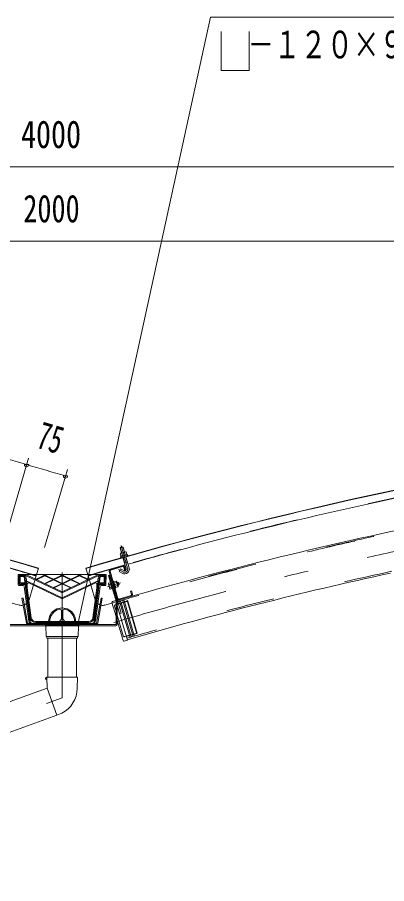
# Model space of a CAD drawing. Units: millimetres, scale not verified. Extents: x -32274 to 32279, y -14169 to 14171.
# Drawn here: x 22508 to 24945, y 5439 to 11154 of the extents above; entities that cross this region are included whole.
import ezdxf
from ezdxf.enums import TextEntityAlignment as Align

# ---------------------------------------------------------------- set-up
doc = ezdxf.new("R2010")
doc.units = ezdxf.units.MM
doc.header["$LTSCALE"] = 80
doc.linetypes.add('USER2', pattern=[10, 4, -6])
doc.linetypes.add('USER3', pattern=[24, 12, -5, 2, -5])
for name, color, linetype, lineweight in [('0-6_2-0BOLD', 7, 'Continuous', 18), ('0-7_2-1HIDDEN', 3, 'USER3', 18), ('0-8_2-2CENTER', 3, 'USER2', 18), ('0-9_2-4THIN', 4, 'Continuous', 18), ('0-A_2-5DIM', 3, 'Continuous', 18), ('0-B_2-6HATCH', 2, 'Continuous', 18)]:
    doc.layers.add(name, color=color, linetype=linetype, lineweight=lineweight)
doc.styles.add('ＭＳ ゴシック', font='')
doc.styles.get('ＭＳ ゴシック').set_extended_font_data('MS Gothic')

msp = doc.modelspace()

# ---------------------------------------------------------------- linework, layer by layer
at = {"layer": '0-6_2-0BOLD'}
for p, q in [((23206.25, 7659.46), (23186.08, 7653.62)), ((23196.67, 7618.46), (23201.05, 7603.3)), ((23220.46, 7608.92), (23216.08, 7624.08)), ((23204.66, 7589.41), (23225.75, 7516.55)), ((23214.39, 7555.78), (23234.56, 7561.62)), ((23245.92, 7522.39), (23224.83, 7595.24)), ((22646.49, 7520.17), (22634.44, 7479.36)), ((22972.52, 7479.36), (22960.47, 7520.17)), ((23193.88, 7223.75), (23114.29, 7498.77)), ((23119.68, 7500.32), (23171.82, 7320.11)), ((23121.94, 7512.64), (23201.29, 7535.6)), ((23202.84, 7530.22), (23123.5, 7507.26)), ((23215.16, 7527.95), (23221.77, 7505.09)), ((22512.25, 7475.75), (22514.2, 7409.25)), ((23091.22, 7479.36), (22515.75, 7479.36)), ((22521, 7416.25), (22519.46, 7468.75)), ((22521.73, 7426.85), (22521.73, 7461.85)), ((22526.98, 7461.85), (22526.98, 7426.85)), ((22549.08, 7470.6), (22530.48, 7470.6)), ((22530.48, 7465.36), (22549.08, 7465.36)), ((22552.55, 7462.32), (22557.22, 7427.32)), ((22594.02, 7191.22), (22557.74, 7463.01)), ((22567.46, 7388.35), (22567.46, 7444.35)), ((22803.48, 7323.89), (22577.47, 7431.71)), ((22803.48, 7323.89), (23029.49, 7431.71)), ((23049.22, 7463.01), (23012.94, 7191.22)), ((23049.75, 7427.32), (23054.42, 7462.32)), ((23057.89, 7470.6), (23076.48, 7470.6)), ((23076.48, 7465.36), (23057.89, 7465.36)), ((23079.98, 7461.85), (23079.98, 7426.85)), ((23085.23, 7426.85), (23085.23, 7461.85)), ((23087.51, 7468.75), (23085.96, 7416.25)), ((23094.71, 7475.75), (23092.76, 7409.25)), ((23110.15, 7472.79), (23123.53, 7426.56)), ((23110.16, 7472.79), (23120.92, 7475.9)), ((23159.42, 7313.84), (23113.18, 7473.66)), ((23142.25, 7434.71), (23146.85, 7425.11)), ((22517.7, 7405.85), (22546.3, 7405.85)), ((22555.49, 7412.85), (22524.5, 7412.85)), ((22553.75, 7423.35), (22530.48, 7423.35)), ((22530.48, 7418.11), (22555.38, 7418.11)), ((22553.23, 7399.78), (22583.82, 7169.87)), ((22558.85, 7415.07), (22591.46, 7170.79)), ((22590.76, 7170.8), (22558.95, 7409.82)), ((22567.46, 7388.35), (22593.55, 7192.29)), ((23048.12, 7415.07), (23015.51, 7170.79)), ((23016.2, 7170.8), (23048.01, 7409.82)), ((23053.73, 7399.78), (23023.14, 7169.87)), ((23082.46, 7412.85), (23051.48, 7412.85)), ((23051.59, 7418.11), (23076.48, 7418.11)), ((23076.48, 7423.35), (23053.22, 7423.35)), ((23089.26, 7405.85), (23060.67, 7405.85)), ((23109.04, 7417.45), (23109.86, 7420.78)), ((23109.86, 7420.78), (23121.66, 7424.2)), ((23124.45, 7414.57), (23112.65, 7411.16)), ((23130.07, 7395.16), (23118.27, 7391.75)), ((23121.18, 7425.88), (23126.56, 7427.44)), ((23135.7, 7384.54), (23159.42, 7302.55)), ((23147.94, 7421.37), (23163.1, 7425.75)), ((23155.88, 7387.64), (23152.4, 7387.24)), ((23168.72, 7406.35), (23153.56, 7401.96)), ((23178.76, 7316.29), (23258.1, 7339.25)), ((23259.66, 7333.87), (23180.31, 7310.91)), ((23132.55, 7294.71), (23159.43, 7201.96)), ((23157.98, 7307.55), (23136.13, 7301.21)), ((23159.43, 7150), (23159.43, 7313.84)), ((23167.48, 7314.99), (23167.48, 7150)), ((22449.98, 7147.55), (23156.98, 7147.55)), ((23028.93, 7155.61), (22578.04, 7155.61)), ((22608.11, 7148.61), (22998.85, 7148.61)), ((22628.25, 7161.9), (22978.72, 7161.9)), ((22978.25, 7160.85), (22628.72, 7160.85)), ((23167.48, 7174.17), (23205.62, 7042.58)), ((23156.98, 7139.5), (22449.98, 7139.5)), ((22697.51, 7071.88), (22695.51, 7138.49)), ((22911.46, 7138.49), (22909.46, 7071.88)), ((22905.96, 7068.49), (22701.01, 7068.49)), ((22701.11, 7068.49), (22702.37, 7060.91)), ((22901.14, 7057.99), (22705.82, 7057.99)), ((22708.98, 7057.99), (22708.98, 6805.71)), ((22897.98, 6805.71), (22897.98, 7057.99)), ((22905.86, 7068.49), (22904.6, 7060.91)), ((22703.69, 6728.62), (19715.29, 5640.93)), ((19779.93, 5463.33), (22768.33, 6551.02)), ((22801.35, 6563.04), (22768.21, 6551.35))]:
    msp.add_line(p, q, dxfattribs=at)
for points in [[(23215.98, 7625.84), (23206.25, 7659.46), (23201.92, 7661.85), (23188.47, 7657.96), (23186.08, 7653.62), (23195.81, 7620)], [(23191.43, 7600.51), (23187.04, 7615.68), (23189.42, 7618.15), (23222.37, 7627.69), (23225.7, 7626.86), (23230.09, 7611.7)], [(23210.59, 7504.43), (23189.14, 7516.26), (23179, 7497.86), (23200.46, 7486.04)], [(23221.77, 7505.09), (23216.39, 7503.53), (23209.78, 7526.39)], [(22522.95, 7472.35), (22561.37, 7472.35), (22803.48, 7356.86), (23045.59, 7472.35), (23084.01, 7472.35)], [(22567.46, 7444.35), (22561.37, 7472.35), (22561.37, 7479.36)], [(23013.41, 7192.29), (23039.5, 7388.35), (23039.5, 7444.35), (23045.59, 7472.35), (23045.59, 7479.36)], [(23154.64, 7398.22), (23155.88, 7387.64), (23142.25, 7434.71), (23139.1, 7433.2)], [(23109.04, 7417.45), (23118.58, 7384.5), (23121.06, 7382.12), (23132.85, 7385.53)], [(23121.18, 7425.88), (23133.34, 7383.85), (23138.72, 7385.41)], [(23164.64, 7426.61), (23171.41, 7428.57), (23177.25, 7408.4), (23170.48, 7406.44)], [(23171.41, 7428.57), (23175.74, 7426.19), (23179.64, 7412.74), (23177.25, 7408.4)], [(22575.62, 7157.63), (22546.54, 7322.55), (22538.62, 7321.16), (22567.7, 7156.23)], [(23031.34, 7157.63), (23060.42, 7322.55), (23068.35, 7321.16), (23039.27, 7156.23)], [(23261.92, 7346.19), (23255.31, 7369.05), (23260.69, 7370.61), (23267.3, 7347.74)], [(23167.46, 7274.75), (23183.12, 7220.63), (23193.88, 7223.75)], [(23212.13, 7039.01), (23233.98, 7045.34), (23167.48, 7274.76)], [(22785.98, 7167.85), (22798.24, 7185.35), (22798.24, 7238.73)], [(22808.73, 7238.73), (22808.73, 7185.35), (22820.98, 7167.85)], [(22922.48, 7160.85), (22922.48, 7167.85), (22684.48, 7167.85), (22684.48, 7160.85)], [(22692.01, 7148.61), (22695.51, 7141.6), (22911.46, 7141.6), (22914.96, 7148.61)], [(22768.21, 6551.35), (22703.81, 6728.29), (22702.34, 6801.79), (22693.93, 6794.79), (22693.93, 6787.79), (22702.61, 6787.79)], [(22702.34, 6801.79), (22904.63, 6801.79), (22903.14, 6726.95)]]:
    msp.add_lwpolyline(points, dxfattribs=at)
for points in [[(23231.77, 7612.19), (23233.33, 7606.81), (23191.3, 7594.65), (23189.75, 7600.03)], [(23145.15, 7430.99), (23160.31, 7435.38), (23162.79, 7433), (23172.32, 7400.05), (23171.5, 7396.72), (23156.34, 7392.33)]]:
    msp.add_lwpolyline(points, close=True, dxfattribs=at)
for centre, radius, start, end in [((15103.49, -18035.92), 26644.27, 73.55577, 88.07326), ((15103.49, -18035.92), 26646.03, 73.55577, 88.07326), ((30503.5, -18035.92), 26646.03, 91.92674, 106.44423), ((30503.5, -18035.92), 26644.27, 91.92674, 106.44423), ((30503.5, -18035.92), 26593.53, 101.63916, 105.85274), ((30503.5, -18035.92), 26383.53, 101.3526, 106.1393), ((23193.65, 7610.87), 8.17, 68.29681, 106.1393), ((23214.39, 7593.55), 30.57, 86.84322, 125.43539), ((23222.68, 7619.27), 8.17, 106.1393, 143.9818), ((23233.46, 7603.2), 3.5, 286.1393, 106.1393), ((23193.12, 7591.53), 3.5, 106.1393, 286.13928), ((15103.49, -18035.92), 26593.53, 73.62849, 74.10202), ((30503.48, -18035.92), 26593.53, 105.89798, 106.37151), ((23125.06, 7501.88), 11.2, 106.1393, 196.13928), ((23125.06, 7501.88), 5.6, 106.1393, 196.13928), ((23215.66, 7513.63), 31.5, 241.1393, 16.1393), ((23204.4, 7524.84), 11.2, 16.1393, 106.1393), ((23204.4, 7524.84), 5.6, 16.1393, 106.1393), ((23215.66, 7513.63), 10.5, 241.1393, 16.1393), ((30503.5, -18035.92), 26116.47, 102.23129, 106.1636), ((22515.75, 7475.85), 3.5, 90, 181.68468), ((22522.95, 7468.85), 3.5, 90, 181.68468), ((22530.48, 7461.85), 8.75, 90, 180), ((22530.48, 7461.85), 3.5, 90, 180), ((22549.08, 7461.85), 8.75, 7.60295, 90), ((22549.08, 7461.85), 3.5, 7.60295, 90), ((22574.47, 7425.39), 7, 64.49641, 180), ((23032.5, 7425.39), 7, 0, 115.50359), ((23057.89, 7461.85), 8.75, 90, 172.39705), ((23057.89, 7461.85), 3.5, 90, 172.39705), ((23076.48, 7461.85), 8.75, 0, 90), ((23076.48, 7461.85), 3.5, 0, 90), ((23084.01, 7468.85), 3.5, 358.31532, 90), ((23091.22, 7475.85), 3.5, 358.31532, 90), ((23155.51, 7428.77), 8.17, 338.29681, 16.1393), ((22517.7, 7409.36), 3.5, 181.68468, 270), ((22524.5, 7416.35), 3.5, 181.68468, 270), ((22530.48, 7426.85), 8.75, 180, 270), ((22530.48, 7426.85), 3.5, 180, 270), ((22546.3, 7398.85), 7, 7.57932, 90), ((22553.75, 7426.85), 3.5, 270, 7.60295), ((22555.38, 7414.6), 3.5, 7.60295, 90), ((22555.49, 7409.36), 3.5, 7.57932, 90), ((23051.48, 7409.36), 3.5, 90, 172.42068), ((23051.59, 7414.6), 3.5, 90, 172.39705), ((23053.22, 7426.85), 3.5, 172.39705, 270), ((23060.67, 7398.85), 7, 90, 172.42068), ((23076.48, 7426.85), 3.5, 270, 0), ((23076.48, 7426.85), 8.75, 270, 0), ((23082.46, 7416.35), 3.5, 270, 358.31532), ((23089.26, 7409.36), 3.5, 270, 358.31532), ((23117.45, 7417.76), 8.17, 196.1393, 233.9818), ((23143.18, 7409.47), 30.57, 176.84322, 215.43538), ((23125.86, 7388.73), 8.17, 158.29681, 196.13928), ((23138.19, 7408.03), 30.57, 356.84322, 35.43539), ((23163.91, 7399.74), 8.17, 16.1393, 53.9818), ((23166.44, 7318.56), 11.2, 196.1393, 286.1393), ((23166.44, 7318.56), 5.6, 196.1393, 286.1393), ((23177.2, 7321.67), 11.2, 196.1393, 286.1393), ((23177.2, 7321.67), 5.6, 196.1393, 286.1393), ((23256.55, 7344.63), 5.6, 286.1393, 16.1393), ((23256.55, 7344.63), 11.2, 286.1393, 16.1393), ((15103.49, -18035.92), 26376.53, 73.66959, 73.77559), ((22534.69, 7326.86), 52.5, 253.66959, 283.13922), ((22534.69, 7326.86), 52.5, 292.01077, 309.80386), ((22803.48, 7168.73), 89.25, 0, 180.56172), ((23072.27, 7326.86), 52.5, 230.19614, 247.98923), ((23072.27, 7326.86), 52.5, 256.86078, 286.33041), ((30503.48, -18035.92), 26376.53, 106.22441, 106.33041), ((23137.59, 7296.17), 5.25, 106.1636, 196.16359), ((22803.48, 7168.73), 82.25, 102.68037, 180.60953), ((22787.73, 7238.73), 10.5, 0, 102.68037), ((22819.23, 7238.73), 10.5, 77.31961, 180), ((22803.48, 7168.73), 82.25, 359.39047, 77.31961), ((22578.04, 7158.05), 10.5, 190, 270), ((22578.04, 7158.05), 2.45, 190, 270), ((22608.11, 7173.1), 24.5, 187.57932, 270), ((22608.11, 7173.1), 17.5, 187.57932, 270), ((22608.8, 7173.1), 17.5, 187.60295, 270), ((22628.25, 7196.9), 35, 187.57932, 270), ((22628.72, 7195.85), 35, 187.60295, 270), ((22684.48, 7155.61), 7, 180, 270), ((22803.48, 7168.73), 89.25, 359.43826, 0), ((22922.48, 7155.61), 7, 270, 0), ((22978.25, 7195.85), 35, 270, 352.39705), ((22978.72, 7196.9), 35, 270, 352.42068), ((22998.16, 7173.1), 17.5, 270, 352.39705), ((22998.85, 7173.1), 17.5, 270, 352.42068), ((22998.85, 7173.1), 24.5, 270, 352.42068), ((23028.92, 7158.05), 2.45, 270, 350), ((23028.92, 7158.05), 10.5, 270, 350), ((23156.98, 7150), 2.45, 270, 0), ((23156.98, 7150), 10.5, 270, 0), ((22701.01, 7071.99), 3.5, 181.71835, 270), ((22705.82, 7061.49), 3.5, 189.46231, 270), ((22901.14, 7061.49), 3.5, 270, 350.53767), ((22905.96, 7071.99), 3.5, 270, 358.28163), ((23210.67, 7044.05), 5.25, 196.1636, 286.1636), ((22714.18, 6730.73), 189, 297.46495, 358.85423)]:
    msp.add_arc(centre, radius, start, end, dxfattribs=at)
at = {"layer": '0-7_2-1HIDDEN'}
for p, q in [((23235.83, 7519.47), (23192.27, 7669.99)), ((23174.87, 7512.13), (23205.52, 7495.23)), ((22634.44, 7479.36), (22585.04, 7312)), ((22972.52, 7479.36), (23021.92, 7312)), ((23187.77, 7422.38), (23103.73, 7398.06))]:
    msp.add_line(p, q, dxfattribs=at)
msp.add_lwpolyline([(19618.49, 1134.03), (19618.49, 5505.14), (22803.48, 6664.38), (22803.48, 7492.49)], dxfattribs=at)
for centre, radius, start, end in [((30503.5, -18035.92), 26250, 92.03471, 106.28024), ((23215.66, 7513.63), 21, 241.1393, 16.1393), ((22534.69, 7326.86), 52.5, 309.80386, 343.55577), ((23072.27, 7326.86), 52.5, 196.44423, 230.19614)]:
    msp.add_arc(centre, radius, start, end, dxfattribs=at)
at = {"layer": '0-8_2-2CENTER'}
for p, q in [((23150, 7269.7), (23159.43, 7237.17)), ((23154.77, 7278.38), (23237.13, 7302.25)), ((23185.98, 7290.15), (23164.8, 7284.01)), ((23251.6, 7063.74), (23182.72, 7301.4)), ((23207.16, 7296.29), (23193.71, 7292.39)), ((23272.79, 7069.85), (23203.9, 7307.52)), ((23233.04, 7303.79), (23214.89, 7298.53)), ((23167.48, 7209.38), (23207, 7073.05)), ((23215.67, 7068.27), (23298.03, 7092.14)), ((23295.4, 7088.65), (23277.25, 7083.39)), ((23248.34, 7075.01), (23227.16, 7068.87)), ((23269.52, 7081.14), (23256.07, 7077.24))]:
    msp.add_line(p, q, dxfattribs=at)
for points in [[(23187.44, 7302.77), (23191.32, 7300.63), (23258.45, 7069.01), (23256.3, 7065.09)], [(23208.66, 7308.88), (23212.5, 7306.77), (23279.63, 7075.15), (23277.45, 7071.19)]]:
    msp.add_lwpolyline(points, dxfattribs=at)
msp.add_lwpolyline([(23236.79, 7303.42), (23298.37, 7090.97), (23295.98, 7086.63), (23232.46, 7305.81)], close=True, dxfattribs=at)
for centre, radius, start, end in [((30503.5, -18035.92), 26376.53, 91.92674, 106.22441), ((30503.5, -18035.92), 26373.72, 92.20737, 106.1636), ((30503.5, -18035.92), 26595.27, 101.63913, 105.85275), ((15103.49, -18035.92), 26595.27, 73.55577, 74.10199), ((30503.48, -18035.92), 26595.27, 105.89801, 106.44423), ((30503.5, -18035.92), 26126.28, 102.20815, 106.1636), ((15103.49, -18035.92), 26593.53, 73.55577, 73.62849), ((30503.48, -18035.92), 26593.53, 106.37151, 106.44423), ((23156.72, 7271.65), 7, 106.1636, 196.16359), ((23213.72, 7075), 7, 196.1636, 286.1636)]:
    msp.add_arc(centre, radius, start, end, dxfattribs=at)
at = {"layer": '0-9_2-4THIN'}
for p, q in [((23214.16, 7625.31), (23203.9, 7660.75)), ((23187.37, 7655.97), (23197.63, 7620.53)), ((23173.76, 7427.28), (23165.17, 7424.79)), ((23169.95, 7408.26), (23178.54, 7410.75))]:
    msp.add_line(p, q, dxfattribs=at)
for points in [[(23215.3, 7552.63), (23216.21, 7556.31), (23206.48, 7589.93)], [(23223.01, 7594.71), (23232.74, 7561.1), (23235.48, 7558.47)]]:
    msp.add_lwpolyline(points, dxfattribs=at)
at = {"layer": '0-A_2-5DIM'}
for p, q in [((15803.47, 10166.73), (22803.48, 10166.73)), ((22803.5, 10166.73), (29803.51, 10166.73)), ((22803.48, 9676.73), (15803.47, 9676.73)), ((29803.51, 9676.73), (22803.5, 9676.73)), ((22432.08, 7730.07), (22581.23, 8245.49)), ((22582.98, 8203.2), (22554.98, 8203.2)), ((22838.89, 8172.04), (22686.67, 7656.29)), ((22839.92, 8128.11), (22811.92, 8128.11)), ((22923.66, 7158.73), (22895.66, 7158.73))]:
    msp.add_line(p, q, dxfattribs=at)
for points in [[(22909.65, 7158.73), (23783.49, 11153.73), (26338.49, 11153.73)], [(24037.79, 11061.25), (24037.79, 10803.73), (23853.49, 10803.73), (23853.49, 11061.25)]]:
    msp.add_lwpolyline(points, dxfattribs=at)
for centre, radius, start, end in [((15800.19, -15188.09), 24350.95, 73.86102, 78.64738), ((22568.98, 8203.2), 14, 180, 0), ((8583.8, -40126.35), 50312.34, 73.55623, 73.86107), ((22825.92, 8128.11), 14, 180, 0), ((22909.66, 7158.73), 14, 180, 0)]:
    msp.add_arc(centre, radius, start, end, dxfattribs=at)
at = {"layer": '0-B_2-6HATCH'}
for p, q in [((22803.48, 7363.45), (22563.93, 7477.73)), ((22632.78, 7444.88), (22705.04, 7479.36)), ((22860.38, 7390.59), (22674.32, 7479.36)), ((22818.84, 7479.36), (22689.68, 7417.74)), ((22932.64, 7479.36), (22746.58, 7390.59)), ((22788.12, 7479.36), (22917.29, 7417.74)), ((22803.48, 7363.45), (23043.04, 7477.73)), ((22913.22, 7472.03), (22897.86, 7479.36)), ((22974.19, 7444.88), (22901.93, 7479.36)), ((22861.14, 7392.17), (22807.55, 7417.74)), ((22628.29, 7167.85), (22978.67, 7167.85))]:
    msp.add_line(p, q, dxfattribs=at)
for points in [[(22670.26, 7479.36), (22685.62, 7472.03), (22632.02, 7446.46)], [(22688.92, 7419.32), (22742.52, 7444.88), (22689.68, 7470.09), (22633.53, 7443.3)], [(22678.39, 7479.36), (22689.68, 7473.97), (22700.98, 7479.36)], [(22691.71, 7416.77), (22746.58, 7442.94), (22799.42, 7417.74), (22745.82, 7392.17)], [(22709.1, 7479.36), (22693.74, 7472.03), (22746.58, 7446.82), (22799.42, 7472.03), (22784.06, 7479.36)], [(22792.19, 7479.36), (22803.48, 7473.97), (22814.78, 7479.36)], [(22913.22, 7472.03), (22860.38, 7446.82), (22807.55, 7472.03), (22822.91, 7479.36)], [(22807.55, 7417.74), (22860.38, 7442.94), (22915.25, 7416.77)], [(22918.04, 7419.32), (22864.45, 7444.88), (22917.29, 7470.09), (22972.16, 7443.91)], [(22905.99, 7479.36), (22917.29, 7473.97), (22928.58, 7479.36)], [(22974.95, 7446.46), (22921.35, 7472.03), (22936.71, 7479.36)], [(22573.41, 7415.96), (22573.41, 7391.4), (22599.84, 7192.77)], [(23023.54, 7422.28), (22803.48, 7317.3), (22583.43, 7422.28)], [(22747.33, 7389.01), (22803.48, 7415.8), (22858.35, 7389.62)], [(23007.12, 7192.77), (23033.55, 7391.4), (23033.55, 7415.96)]]:
    msp.add_lwpolyline(points, dxfattribs=at)
msp.add_lwpolyline([(22750.65, 7444.88), (22803.48, 7419.67), (22856.32, 7444.88), (22803.48, 7470.09)], close=True, dxfattribs=at)
for centre, radius, start, end in [((22580.41, 7415.96), 7, 64.49641, 180), ((23026.55, 7415.96), 7, 0, 115.50359), ((22628.29, 7196.55), 28.7, 187.57932, 270), ((22978.67, 7196.55), 28.7, 270, 352.42068)]:
    msp.add_arc(centre, radius, start, end, dxfattribs=at)

# ---------------------------------------------------------------- texts
at = {"layer": '0-A_2-5DIM', "color": 7, "style": 'ＭＳ ゴシック'}
for s, width, p in [('\u3000－１２０×９０', 0.7, (23853.49, 10828.6)), ('4000', 0.8, (22531.89, 10236.73)), ('2000', 0.75, (22547.24, 9746.73))]:
    msp.add_text(s, height=182.3, dxfattribs=dict(at, width=width)).set_placement(p, align=Align.BOTTOM_LEFT)
at = {"layer": '0-A_2-5DIM', "color": 7, "style": 'ＭＳ ゴシック', "width": 0.65}
msp.add_text('75', height=182.3, rotation=343.708, dxfattribs=at).set_placement((22608.92, 8264.65), align=Align.BOTTOM_LEFT)

doc.saveas('drawing.dxf')
